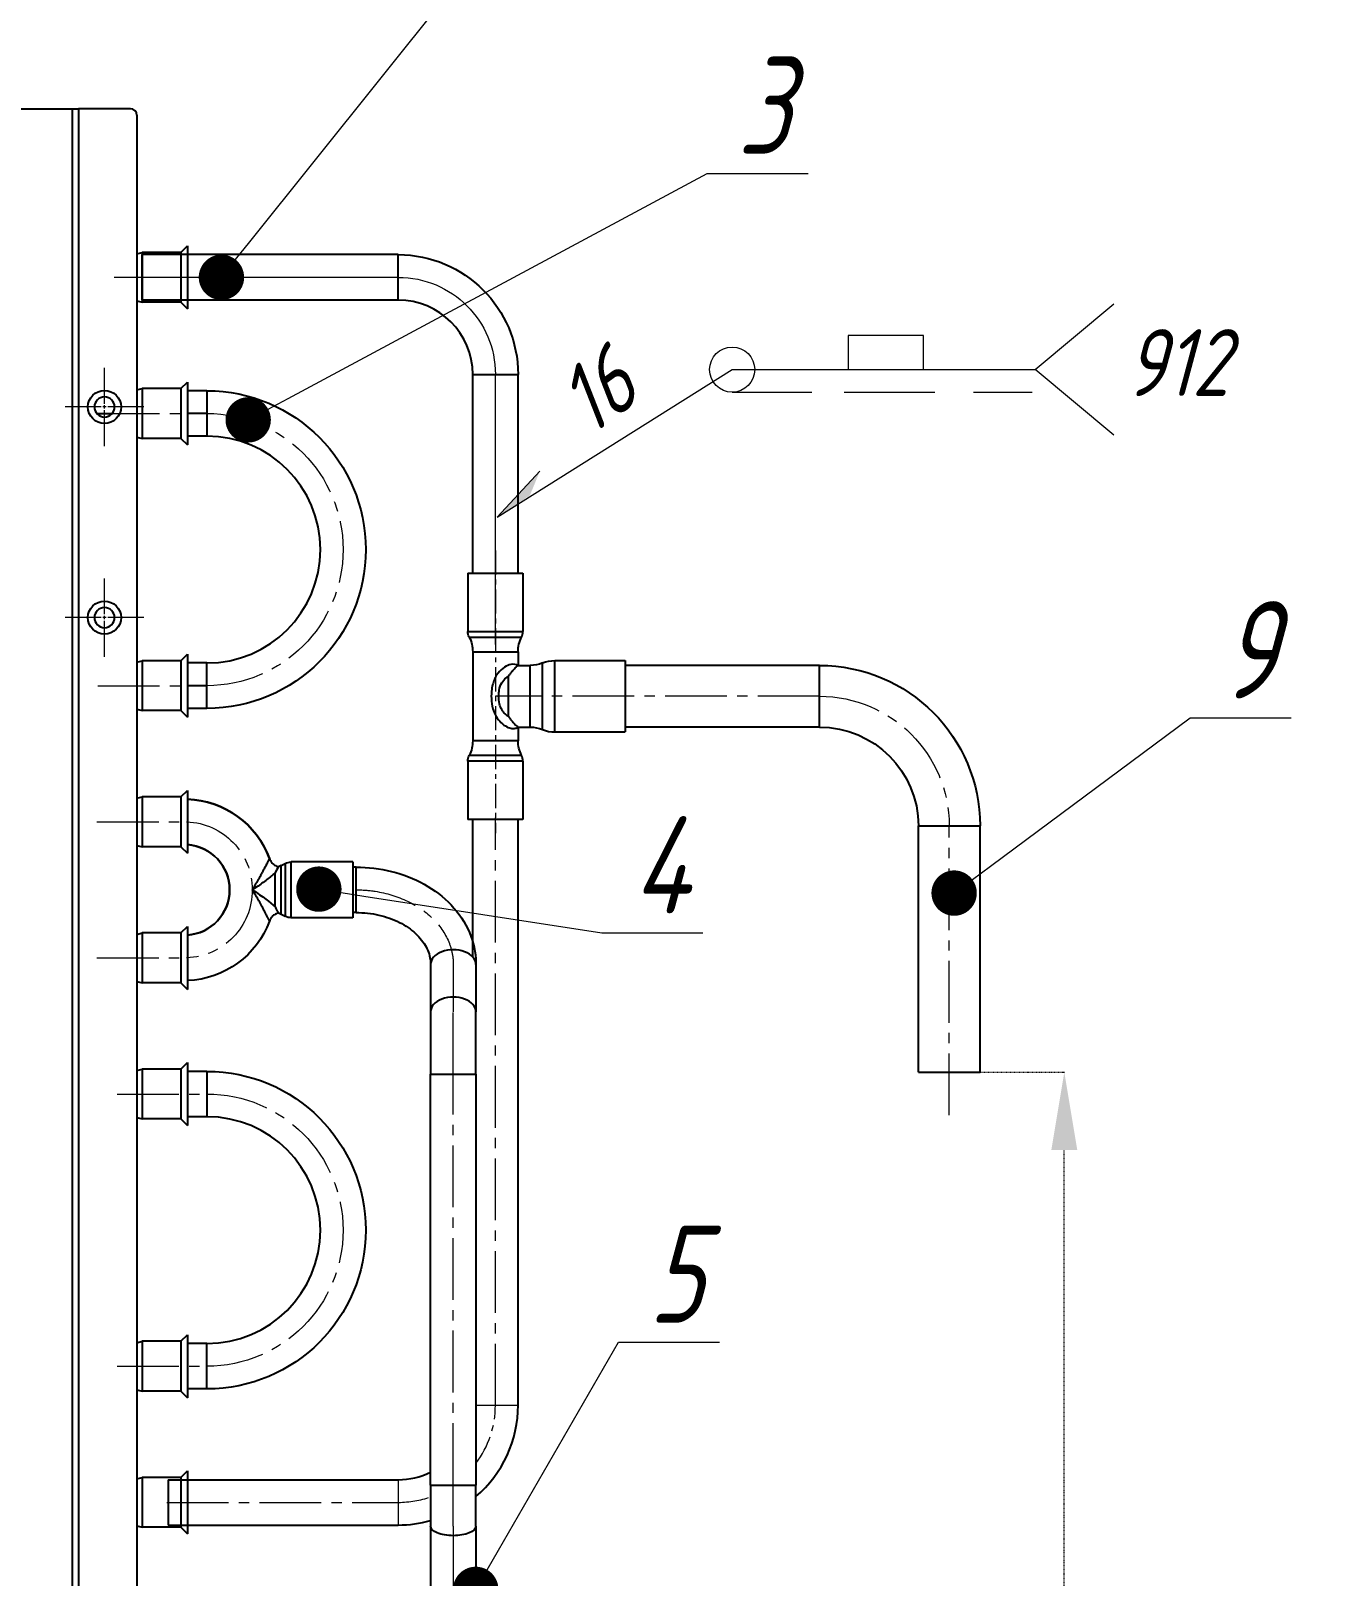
# Model space of a CAD drawing. Header units: millimetres. Extents: x 937859 to 970574, y 987894 to 996517.
# Drawn here: x 943579.7 to 943780.6, y 993304.7 to 993543.1 of the extents above; entities that cross this region are included whole.
import ezdxf
from ezdxf import colors
from ezdxf.entities.mleader import LeaderData, LeaderLine
from ezdxf.math import Vec2, Vec3

# ---------------------------------------------------------------- set-up
doc = ezdxf.new("R2010")
doc.units = ezdxf.units.MM
doc.header["$LTSCALE"] = 0.5
doc.linetypes.add('CENTER', pattern=[0.6, 0.375, -0.075, 0.075, -0.075])
doc.linetypes.add('CENTER2', pattern=[28.575, 19.05, -3.175, 3.175, -3.175])
for name, color, linetype, lineweight in [('MD_Visible', 7, 'Continuous', 25), ('MD_Visible Narrow', 7, 'Continuous', 25), ('MD_Видимые', 7, 'Continuous', 25), ('MD_Видимые тонкие_0', 7, 'Continuous', 20)]:
    doc.layers.add(name, color=color, linetype=linetype, lineweight=lineweight)
doc.layers.add('Razmer', color=7, linetype='Continuous')
doc.styles.add('SSBKN010703MD', font='GOST_A.TTF', dxfattribs={"width": 0.955, "oblique": 15, "height": 12})
doc.styles.get("Standard").update_dxf_attribs({"font": 'GOST_A.TTF', "oblique": 15})
doc.dimstyles.new('SSBKN010703MD', dxfattribs={"dimtxt": 12, "dimasz": 12, "dimexe": 0.1, "dimexo": 0, "dimtad": 1, "dimtxsty": 'SSBKN010703MD', "dimcen": 2.5, "dimadec": 0, "dimazin": 0, "dimtfac": 1, "dimtmove": 0, "dimatfit": 3, "dimfxl": 1, "dimlwd": 9, "dimlwe": 9, "dimarcsym": 0})

# ---------------------------------------------------------------- blocks, each defined once
blk = doc.blocks.new('*U359')
at = {"color": 0, "linetype": 'CENTER2', "lineweight": 5, "transparency": 16777216}
for p, q in [((0, 0.51), (0, 6.05)), ((-6.05, 0), (-0.51, 0)), ((0.51, 0), (6.05, 0)), ((0, -6.05), (0, -0.51))]:
    blk.add_line(p, q, dxfattribs=at)
at = {"color": 0, "linetype": 'Continuous', "lineweight": 5, "transparency": 16777216}
for p, q in [((-0.255, 0), (0.255, 0)), ((0, -0.255), (0, 0.255))]:
    blk.add_line(p, q, dxfattribs=at)
blk = doc.blocks.new('*U360')
at = {"color": 0, "linetype": 'CENTER2', "lineweight": 5, "transparency": 16777216}
for p, q in [((0, 0.51), (0, 6.05)), ((-6.05, 0), (-0.51, 0)), ((0.51, 0), (6.05, 0)), ((0, -6.05), (0, -0.51))]:
    blk.add_line(p, q, dxfattribs=at)
at = {"color": 0, "linetype": 'Continuous', "lineweight": 5, "transparency": 16777216}
for p, q in [((-0.255, 0), (0.255, 0)), ((0, -0.255), (0, 0.255))]:
    blk.add_line(p, q, dxfattribs=at)
blk = doc.blocks.new('*D505')
at = {"color": 0, "linetype": 'CENTER', "lineweight": 9, "ltscale": 0.5, "transparency": 16777216}
for p, q in [((943721.38, 993382.48), (943739.23, 993382.48)), ((943739.13, 993144.11), (943739.13, 993370.48)), ((943586.08, 993132.11), (943739.23, 993132.11))]:
    blk.add_line(p, q, dxfattribs=at)
at = {"color": 0, "linetype": 'CENTER', "ltscale": 0.5, "transparency": 16777216}
for points in [[(943737.13, 993370.48), (943741.13, 993370.48), (943739.13, 993382.48)], [(943737.13, 993144.11), (943741.13, 993144.11), (943739.13, 993132.11)]]:
    blk.add_solid(points, dxfattribs=at)
at = {"layer": 'Defpoints', "color": 0, "linetype": 'CENTER', "ltscale": 0.5, "transparency": 16777216}
for p in [(943721.38, 993382.48), (943739.13, 993382.48), (943586.08, 993132.11)]:
    blk.add_point(p, dxfattribs=at)
at = {"color": 0, "linetype": 'CENTER', "lineweight": 5, "ltscale": 0.5, "transparency": 16777216, "insert": (943732.5, 993257.29), "char_height": 12, "attachment_point": 5, "rotation": 90, "style": 'SSBKN010703MD'}
blk.add_mtext('252%%P1', dxfattribs=at)
blk = doc.blocks.new('_Dot')
at = {"color": 0, "linetype": 'ByBlock', "lineweight": -2}
blk.add_line((-0.5, 0), (-1, 0), dxfattribs=at)
at = {"color": 0, "linetype": 'ByBlock', "const_width": 0.5}
blk.add_lwpolyline([(-0.25, 0, 1), (0.25, 0, 1)], format="xyb", close=True, dxfattribs=at)
blk = doc.blocks.new('*U698')
at = {"color": 0, "linetype": 'CENTER', "lineweight": 5, "ltscale": 20, "transparency": 16777216}
blk.add_line((0, 8.23), (0, -35.41), dxfattribs=at)
blk = doc.blocks.new('*U699')
at = {"color": 0, "linetype": 'CENTER2', "lineweight": 5, "transparency": 16777216}
blk.add_line((0, -62.53), (0, 28.16), dxfattribs=at)
blk = doc.blocks.new('*U700')
at = {"color": 0, "linetype": 'CENTER2', "lineweight": 5, "transparency": 16777216}
blk.add_line((-17.93, 0), (17.79, 0), dxfattribs=at)

msp = doc.modelspace()

# ---------------------------------------------------------------- hatches: boundary and pattern name
at = {"lineweight": 5}
h = msp.add_hatch(color=256, dxfattribs=at)
h.dxf.hatch_style = 1
h.paths.add_polyline_path([(943658.228, 993475.203), (943651.628, 993468.111), (943656.694, 993471.459)])

# ---------------------------------------------------------------- linework, layer by layer
msp.add_line((943651.628, 993468.111), (943658.228, 993475.203), dxfattribs=at)
at = {"linetype": 'CENTER', "lineweight": 5, "ltscale": 25}
for start, end in [(323.12978, 0), (304.51794, 304.77285), (270.16773, 289.47108)]:
    msp.add_arc((943636.378, 993331.111), 15, start, end, dxfattribs=at)
at = {"layer": 'MD_Visible', "extrusion": (0, 1, 0)}
for p, q in [((942915.078, 993531.111), (943586.078, 993531.111)), ((943586.078, 993531.111), (943587.078, 993531.111)), ((943586.078, 993531.111), (943586.078, 993134.111)), ((943595.078, 993531.111), (943587.078, 993531.111)), ((943596.078, 993530.111), (943596.078, 993135.111)), ((943602.878, 993508.961), (943603.878, 993509.961)), ((943603.878, 993509.961), (943603.878, 993505.111)), ((943596.078, 993508.746), (943596.878, 993508.961)), ((943596.878, 993508.961), (943596.878, 993505.111)), ((943602.878, 993508.961), (943596.878, 993508.961)), ((943596.878, 993501.611), (943596.878, 993508.611)), ((943636.378, 993508.611), (943596.878, 993508.611)), ((943602.878, 993508.961), (943602.878, 993505.111)), ((943596.878, 993505.111), (943596.878, 993501.261)), ((943602.878, 993505.111), (943602.878, 993501.261)), ((943603.878, 993505.111), (943603.878, 993500.261)), ((943596.078, 993501.475), (943596.878, 993501.261)), ((943636.378, 993501.611), (943596.878, 993501.611)), ((943602.878, 993501.261), (943596.878, 993501.261)), ((943602.878, 993501.261), (943603.878, 993500.261)), ((943596.078, 993487.746), (943596.878, 993487.961)), ((943596.878, 993487.961), (943596.878, 993484.111)), ((943602.878, 993487.961), (943596.878, 993487.961)), ((943602.878, 993487.961), (943603.878, 993488.961)), ((943602.878, 993487.961), (943602.878, 993484.111)), ((943603.878, 993488.961), (943603.878, 993484.111)), ((943647.878, 993459.477), (943647.878, 993490.111)), ((943654.878, 993459.477), (943654.878, 993490.111)), ((943606.878, 993487.611), (943603.878, 993487.611)), ((943596.878, 993484.111), (943596.878, 993480.261)), ((943602.878, 993484.111), (943602.878, 993480.261)), ((943603.878, 993484.111), (943603.878, 993479.261)), ((943606.878, 993484.111), (943603.878, 993484.111)), ((943596.078, 993480.475), (943596.878, 993480.261)), ((943602.878, 993480.261), (943596.878, 993480.261)), ((943602.878, 993480.261), (943603.878, 993479.261)), ((943606.878, 993480.611), (943603.878, 993480.611)), ((943647.128, 993459.477), (943651.378, 993459.477)), ((943647.128, 993459.477), (943647.128, 993450.495)), ((943651.378, 993459.477), (943655.628, 993459.477)), ((943655.628, 993459.477), (943655.628, 993450.495)), ((943596.078, 993445.746), (943596.878, 993445.961)), ((943596.878, 993445.961), (943596.878, 993442.111)), ((943602.878, 993445.961), (943596.878, 993445.961)), ((943602.878, 993445.961), (943603.878, 993446.961)), ((943602.878, 993445.961), (943602.878, 993442.111)), ((943603.878, 993446.961), (943603.878, 993442.111)), ((943606.878, 993445.611), (943603.878, 993445.611)), ((943647.878, 993447.343), (943647.878, 993433.611)), ((943654.878, 993447.343), (943654.878, 993445.237)), ((943654.878, 993445.237), (943656.744, 993445.237)), ((943660.544, 993445.987), (943671.378, 993445.987)), ((943671.378, 993445.987), (943671.378, 993434.967)), ((943701.378, 993445.237), (943671.378, 993445.237)), ((943596.878, 993442.111), (943596.878, 993438.261)), ((943602.878, 993442.111), (943602.878, 993438.261)), ((943603.878, 993442.111), (943603.878, 993437.261)), ((943606.878, 993442.111), (943603.878, 993442.111)), ((943596.078, 993438.475), (943596.878, 993438.261)), ((943602.878, 993438.261), (943596.878, 993438.261)), ((943602.878, 993438.261), (943603.878, 993437.261)), ((943606.878, 993438.611), (943603.878, 993438.611)), ((943654.878, 993435.717), (943656.744, 993435.717)), ((943654.878, 993435.717), (943654.878, 993433.611)), ((943701.378, 993435.717), (943671.378, 993435.717)), ((943660.544, 993434.967), (943671.378, 993434.967)), ((943647.128, 993430.458), (943647.128, 993421.477)), ((943655.628, 993430.458), (943655.628, 993421.477)), ((943602.878, 993424.961), (943603.878, 993425.961)), ((943603.878, 993425.961), (943603.878, 993421.111)), ((943596.078, 993424.746), (943596.878, 993424.961)), ((943596.878, 993424.961), (943596.878, 993421.111)), ((943602.878, 993424.961), (943596.878, 993424.961)), ((943602.878, 993424.961), (943602.878, 993421.111)), ((943651.378, 993421.477), (943647.128, 993421.477)), ((943655.628, 993421.477), (943651.378, 993421.477)), ((943596.878, 993421.111), (943596.878, 993417.261)), ((943602.878, 993421.111), (943602.878, 993417.261)), ((943603.878, 993421.111), (943603.878, 993416.261)), ((943716.618, 993382.477), (943716.618, 993420.477)), ((943726.138, 993382.477), (943726.138, 993420.477)), ((943596.078, 993417.475), (943596.878, 993417.261)), ((943602.878, 993417.261), (943596.878, 993417.261)), ((943602.878, 993417.261), (943603.878, 993416.261)), ((943618.319, 993414.346), (943618.937, 993414.675)), ((943629.378, 993414.911), (943619.878, 993414.911)), ((943629.378, 993414.911), (943629.378, 993406.311)), ((943629.878, 993414.111), (943629.378, 993414.111)), ((943629.878, 993414.111), (943629.378, 993414.111)), ((943618.319, 993406.875), (943618.937, 993406.546)), ((943629.878, 993407.111), (943629.378, 993407.111)), ((943629.878, 993407.111), (943629.378, 993407.111)), ((943602.878, 993403.961), (943603.878, 993404.961)), ((943603.878, 993404.961), (943603.878, 993400.111)), ((943629.378, 993406.311), (943619.878, 993406.311)), ((943596.078, 993403.746), (943596.878, 993403.961)), ((943596.878, 993403.961), (943596.878, 993400.111)), ((943602.878, 993403.961), (943596.878, 993403.961)), ((943602.878, 993403.961), (943602.878, 993400.111)), ((943596.878, 993400.111), (943596.878, 993396.261)), ((943602.878, 993400.111), (943602.878, 993396.261)), ((943603.878, 993400.111), (943603.878, 993395.261)), ((943641.378, 993399.12), (943641.378, 993391.812)), ((943641.378, 993399.12), (943641.378, 993391.812)), ((943648.378, 993399.12), (943648.378, 993391.812)), ((943648.378, 993399.12), (943648.378, 993391.812)), ((943596.078, 993396.475), (943596.878, 993396.261)), ((943602.878, 993396.261), (943596.878, 993396.261)), ((943602.878, 993396.261), (943603.878, 993395.261)), ((943641.378, 993391.812), (943641.378, 993382.17)), ((943641.378, 993391.812), (943641.378, 993382.17)), ((943648.378, 993382.17), (943648.378, 993391.812)), ((943648.378, 993382.17), (943648.378, 993391.812)), ((943602.878, 993382.961), (943603.878, 993383.961)), ((943603.878, 993383.961), (943603.878, 993379.111)), ((943596.078, 993382.746), (943596.878, 993382.961)), ((943596.878, 993382.961), (943596.878, 993379.111)), ((943602.878, 993382.961), (943596.878, 993382.961)), ((943602.878, 993382.961), (943602.878, 993379.111)), ((943606.878, 993382.611), (943603.878, 993382.611)), ((943641.378, 993318.79), (943641.378, 993382.17)), ((943648.378, 993382.17), (943648.378, 993318.79)), ((943716.618, 993382.477), (943721.378, 993382.477)), ((943721.378, 993382.477), (943726.138, 993382.477)), ((943596.878, 993379.111), (943596.878, 993375.261)), ((943602.878, 993379.111), (943602.878, 993375.261)), ((943603.878, 993379.111), (943603.878, 993374.261)), ((943596.078, 993375.475), (943596.878, 993375.261)), ((943602.878, 993375.261), (943596.878, 993375.261)), ((943602.878, 993375.261), (943603.878, 993374.261)), ((943606.878, 993375.611), (943603.878, 993375.611)), ((943596.078, 993340.746), (943596.878, 993340.961)), ((943596.878, 993340.961), (943596.878, 993337.111)), ((943602.878, 993340.961), (943596.878, 993340.961)), ((943602.878, 993340.961), (943603.878, 993341.961)), ((943602.878, 993340.961), (943602.878, 993337.111)), ((943603.878, 993341.961), (943603.878, 993337.111)), ((943606.878, 993340.611), (943603.878, 993340.611)), ((943596.878, 993337.111), (943596.878, 993333.261)), ((943602.878, 993337.111), (943602.878, 993333.261)), ((943603.878, 993337.111), (943603.878, 993332.261)), ((943596.078, 993333.475), (943596.878, 993333.261)), ((943602.878, 993333.261), (943596.878, 993333.261)), ((943602.878, 993333.261), (943603.878, 993332.261)), ((943606.878, 993333.611), (943603.878, 993333.611)), ((943596.078, 993319.746), (943596.878, 993319.961)), ((943596.878, 993319.961), (943596.878, 993316.111)), ((943602.878, 993319.961), (943596.878, 993319.961)), ((943602.878, 993319.961), (943603.878, 993320.961)), ((943602.878, 993319.961), (943602.878, 993316.111)), ((943603.878, 993320.961), (943603.878, 993316.111)), ((943641.378, 993318.79), (943641.378, 993312.451)), ((943648.378, 993312.451), (943648.378, 993318.79)), ((943596.878, 993316.111), (943596.878, 993312.261)), ((943602.878, 993316.111), (943602.878, 993312.261)), ((943603.878, 993316.111), (943603.878, 993311.261)), ((943596.078, 993312.475), (943596.878, 993312.261)), ((943602.878, 993312.261), (943596.878, 993312.261)), ((943602.878, 993312.261), (943603.878, 993311.261)), ((943641.378, 993312.451), (943641.378, 993287.705)), ((943648.378, 993312.451), (943648.378, 993287.705))]:
    msp.add_line(p, q, dxfattribs=at)
at = {"layer": 'MD_Visible', "linetype": 'CENTER2', "lineweight": 9, "ltscale": 10, "extrusion": (0, 1, 0)}
for p, q in [((943636.378, 993505.111), (943592.568, 993505.111)), ((943651.378, 993448.486), (943651.378, 993490.111))]:
    msp.add_line(p, q, dxfattribs=at)
at = {"layer": 'MD_Visible', "linetype": 'CENTER2', "lineweight": 5, "extrusion": (0, 1, 0)}
for p, q in [((943701.378, 993440.477), (943651.378, 993440.477)), ((943721.378, 993375.83), (943721.378, 993420.477)), ((943644.878, 993399.12), (943644.878, 993391.812)), ((943644.878, 993382.17), (943644.878, 993391.812)), ((943644.878, 993318.79), (943644.878, 993382.17)), ((943644.878, 993312.451), (943644.878, 993318.79)), ((943644.878, 993312.451), (943644.878, 993287.705))]:
    msp.add_line(p, q, dxfattribs=at)
at = {"layer": 'MD_Visible'}
for centre, radius, start, end in [((943595.078, 993530.111), 1, 0, 90), ((943636.378, 993490.111), 11.5, 0, 90), ((943591.078, 993485.111), 1.55, 0, 180), ((943591.078, 993485.111), 1.55, 180, 0), ((943606.878, 993463.111), 17.5, 270, 90), ((943591.078, 993452.611), 1.55, 90, 180), ((943591.078, 993452.611), 1.55, 180, 270), ((943591.078, 993452.611), 1.55, 0, 90), ((943591.078, 993452.611), 1.55, 0, 90), ((943591.078, 993452.611), 1.55, 270, 0), ((943591.078, 993452.611), 1.55, 270, 0), ((943653.628, 993450.495), 2, 333.2345, 0), ((943660.544, 993439.967), 5, 247.66835, 270), ((943653.628, 993430.458), 2, 0, 26.7655), ((943603.378, 993410.611), 7, 274.09604, 85.90396), ((943606.878, 993358.111), 17.5, 270, 90)]:
    msp.add_arc(centre, radius, start, end, dxfattribs=at)
at = {"layer": 'MD_Visible', "extrusion": (1.22465e-16, 0, -1)}
for centre, radius, start, end in [((-943636.378, 993490.111), 18.5, 90, 180), ((-943606.878, 993463.111), 24.5, 90, 270), ((-943649.128, 993450.495), 2, 333.2345, 0), ((-943642.878, 993447.343), 5, 153.2345, 180), ((-943659.878, 993447.343), 5, 0, 26.7655), ((-943656.744, 993450.237), 5, 247.66835, 270), ((-943660.544, 993440.987), 5, 67.66835, 90), ((-943701.378, 993420.477), 24.76, 90, 180), ((-943656.744, 993430.717), 5, 90, 112.33165), ((-943701.378, 993420.477), 15.24, 90, 180), ((-943642.878, 993433.611), 5, 180, 206.7655), ((-943659.878, 993433.611), 5, 333.2345, 0), ((-943649.128, 993430.458), 2, 0, 26.7655), ((-943603.378, 993410.611), 14, 92.04671, 159.89449), ((-943617.378, 993416.111), 2, 241.92751, 255.15293), ((-943619.878, 993412.911), 2, 61.92751, 90), ((-943617.378, 993405.111), 2, 104.88766, 118.07249), ((-943603.378, 993410.611), 14, 200.10406, 267.95329), ((-943619.878, 993408.311), 2, 270, 298.07249), ((-943606.878, 993358.111), 24.5, 90, 270)]:
    msp.add_arc(centre, radius, start, end, dxfattribs=at)
at = {"layer": 'MD_Visible', "linetype": 'CENTER2', "lineweight": 9, "ltscale": 10, "extrusion": (1.22465e-16, 0, -1)}
msp.add_arc((-943636.378, 993490.111), 15, 90, 180, dxfattribs=at)
at = {"layer": 'MD_Visible', "linetype": 'CENTER2', "lineweight": 5, "extrusion": (1.22465e-16, 0, -1)}
for centre, radius, start, end in [((-943606.878, 993463.111), 21, 90, 270), ((-943701.378, 993420.477), 20, 90, 180), ((-943603.378, 993410.611), 10.5, 92.04671, 180), ((-943603.378, 993410.611), 10.5, 180, 267.95329), ((-943606.878, 993358.111), 21, 90, 270)]:
    msp.add_arc(centre, radius, start, end, dxfattribs=at)
at = {"layer": 'MD_Visible'}
for points, knots in [([(943654.84, 993445.209), (943654.815, 993445.19), (943654.776, 993445.162), (943654.723, 993445.118), (943654.719, 993445.115), (943654.715, 993445.111), (943654.71, 993445.108), (943654.688, 993445.089), (943654.663, 993445.068), (943654.637, 993445.045), (943654.606, 993445.018), (943654.573, 993444.988), (943654.537, 993444.955), (943654.532, 993444.95), (943654.527, 993444.945), (943654.522, 993444.94), (943654.504, 993444.923), (943654.486, 993444.905), (943654.466, 993444.887), (943654.422, 993444.843), (943654.364, 993444.785), (943654.313, 993444.731), (943654.29, 993444.708), (943654.269, 993444.685), (943654.251, 993444.666), (943654.226, 993444.639), (943654.201, 993444.611), (943654.174, 993444.581), (943654.137, 993444.54), (943654.098, 993444.496), (943654.057, 993444.45), (943654.049, 993444.441), (943654.041, 993444.432), (943654.033, 993444.422), (943654.006, 993444.39), (943653.977, 993444.357), (943653.948, 993444.322), (943653.91, 993444.277), (943653.855, 993444.21), (943653.831, 993444.18), (943653.814, 993444.159), (943653.795, 993444.136), (943653.775, 993444.11), (943653.755, 993444.086), (943653.734, 993444.059), (943653.711, 993444.03), (943653.623, 993443.919), (943653.512, 993443.772), (943653.378, 993443.582)], [0, 0, 0, 0, 0.16858571, 0.16858571, 0.16858571, 0.18165407, 0.18165407, 0.18165407, 0.25, 0.25, 0.25, 0.32676104, 0.32676104, 0.32676104, 0.33760234, 0.33760234, 0.33760234, 0.375, 0.375, 0.375, 0.46201952, 0.46201952, 0.46201952, 0.5, 0.5, 0.5, 0.55218427, 0.55218427, 0.55218427, 0.625, 0.625, 0.625, 0.63888204, 0.63888204, 0.63888204, 0.6875, 0.6875, 0.6875, 0.75, 0.75, 0.75, 0.79425461, 0.79425461, 0.79425461, 0.83657912, 0.83657912, 0.83657912, 1, 1, 1, 1]), ([(943653.378, 993437.372), (943653.488, 993437.215), (943653.584, 993437.087), (943653.666, 993436.981), (943653.707, 993436.928), (943653.744, 993436.881), (943653.778, 993436.839), (943653.811, 993436.797), (943653.825, 993436.78), (943653.868, 993436.728), (943654.039, 993436.52), (943654.168, 993436.374), (943654.31, 993436.226), (943654.593, 993435.929), (943654.769, 993435.796), (943654.84, 993435.745)], [0, 0, 0, 0, 0.125, 0.125, 0.125, 0.1875, 0.1875, 0.1875, 0.25, 0.25, 0.25, 0.5, 0.5, 0.5, 1, 1, 1, 1]), ([(943616.525, 993415.423), (943616.599, 993415.22), (943616.708, 993415.027), (943616.979, 993414.69), (943617.144, 993414.541), (943617.499, 993414.315), (943617.691, 993414.231), (943617.888, 993414.178)], [0, 0, 0, 0, 0.06477164, 0.06477164, 0.12979102, 0.12979102, 0.1910934, 0.1910934, 0.1910934, 0.1910934]), ([(943629.878, 993414.111), (943631.73, 993414.111), (943633.581, 993413.887), (943637.136, 993413.002), (943638.84, 993412.341), (943641.954, 993410.608), (943643.365, 993409.535), (943645.741, 993407.03), (943646.705, 993405.595), (943647.992, 993402.562), (943648.341, 993400.978), (943648.377, 993399.297), (943648.378, 993399.209), (943648.378, 993399.12)], [4.712389, 4.712389, 4.712389, 4.712389, 5.0265482, 5.0265482, 5.3407075, 5.3407075, 5.6548668, 5.6548668, 5.969026, 5.969026, 6.2666575, 6.2666575, 6.2831853, 6.2831853, 6.2831853, 6.2831853]), ([(943629.878, 993414.111), (943631.73, 993414.111), (943633.581, 993413.887), (943637.136, 993413.002), (943638.84, 993412.341), (943641.954, 993410.608), (943643.365, 993409.535), (943645.741, 993407.03), (943646.705, 993405.595), (943647.992, 993402.562), (943648.341, 993400.978), (943648.377, 993399.297), (943648.378, 993399.209), (943648.378, 993399.12)], [4.712389, 4.712389, 4.712389, 4.712389, 5.0265482, 5.0265482, 5.3407075, 5.3407075, 5.6548668, 5.6548668, 5.969026, 5.969026, 6.2666575, 6.2666575, 6.2831853, 6.2831853, 6.2831853, 6.2831853]), ([(943617.89, 993407.044), (943617.682, 993406.989), (943617.479, 993406.898), (943617.119, 993406.659), (943616.955, 993406.508), (943616.697, 993406.175), (943616.595, 993405.991), (943616.525, 993405.799)], [0, 0, 0, 0, 0.06479454, 0.06479454, 0.12981308, 0.12981308, 0.19129253, 0.19129253, 0.19129253, 0.19129253]), ([(943617.384, 993408.007), (943617.388, 993408.004), (943617.388, 993408.004), (943617.388, 993407.999), (943617.392, 993407.99), (943617.428, 993407.919), (943617.605, 993407.589), (943617.793, 993407.233), (943617.835, 993407.152), (943617.887, 993407.051), (943617.89, 993407.044), (943617.89, 993407.044), (943617.89, 993407.044), (943617.89, 993407.044)], [0, 0, 0, 0, 0.000005849, 0.000005849, 0.002247193, 0.002247193, 0.006564443, 0.006564443, 0.008435494, 0.008435494, 0.010341121, 0.010341121, 0.010341702, 0.010341702, 0.010341702, 0.010341702]), ([(943629.878, 993407.111), (943631.078, 993407.111), (943632.277, 993406.975), (943634.548, 993406.451), (943635.619, 993406.064), (943637.528, 993405.097), (943638.365, 993404.516), (943639.757, 993403.231), (943640.299, 993402.525), (943641.066, 993401.086), (943641.284, 993400.353), (943641.37, 993399.458), (943641.378, 993399.289), (943641.378, 993399.12)], [4.712389, 4.712389, 4.712389, 4.712389, 5.0045777, 5.0045777, 5.2967226, 5.2967226, 5.5906245, 5.5906245, 5.8957351, 5.8957351, 6.2098944, 6.2098944, 6.2831853, 6.2831853, 6.2831853, 6.2831853]), ([(943629.878, 993407.111), (943631.078, 993407.111), (943632.277, 993406.975), (943634.548, 993406.451), (943635.619, 993406.064), (943637.528, 993405.097), (943638.365, 993404.516), (943639.757, 993403.231), (943640.299, 993402.525), (943641.066, 993401.086), (943641.284, 993400.353), (943641.37, 993399.458), (943641.378, 993399.289), (943641.378, 993399.12)], [4.712389, 4.712389, 4.712389, 4.712389, 5.0045777, 5.0045777, 5.2967226, 5.2967226, 5.5906245, 5.5906245, 5.8957351, 5.8957351, 6.2098944, 6.2098944, 6.2831853, 6.2831853, 6.2831853, 6.2831853])]:
    msp.add_open_spline(points, degree=3, knots=knots, dxfattribs=at)
for points in [[(943654.84, 993445.209), (943654.865, 993445.227), (943654.878, 993445.237), (943654.878, 993445.237)], [(943652.922, 993443.23), (943652.921, 993443.23), (943652.921, 993443.23), (943652.921, 993443.23)], [(943654.061, 993436.5), (943654.061, 993436.5), (943654.061, 993436.5), (943654.061, 993436.5)], [(943654.878, 993435.717), (943654.878, 993435.717), (943654.865, 993435.727), (943654.84, 993435.745)], [(943617.896, 993414.17), (943617.896, 993414.17), (943617.723, 993413.85), (943617.378, 993413.209)]]:
    msp.add_open_spline(points, degree=3, dxfattribs=at)
at = {"layer": 'MD_Visible', "linetype": 'CENTER2', "lineweight": 5}
msp.add_open_spline([(943629.878, 993410.611), (943630.86, 993410.611), (943631.844, 993410.536), (943634.589, 993410.118), (943636.304, 993409.595), (943639.381, 993408.119), (943640.743, 993407.163), (943642.933, 993404.947), (943643.765, 993403.681), (943644.522, 993401.696), (943644.697, 993401.019), (943644.85, 993399.933), (943644.878, 993399.528), (943644.878, 993399.12)], degree=3, knots=[4.712389, 4.712389, 4.712389, 4.712389, 4.9089689, 4.9089689, 5.2721107, 5.2721107, 5.6352524, 5.6352524, 5.9983941, 5.9983941, 6.1767471, 6.1767471, 6.2831853, 6.2831853, 6.2831853, 6.2831853], dxfattribs=at)
at = {"layer": 'MD_Visible Narrow', "extrusion": (0, 1, 0)}
for p, q in [((943587.078, 993531.111), (943587.078, 993134.111)), ((943636.378, 993501.611), (943636.378, 993508.611)), ((943647.878, 993490.111), (943654.878, 993490.111)), ((943606.878, 993487.611), (943606.878, 993480.611)), ((943589.894, 993484.111), (943592.262, 993484.111)), ((943647.128, 993450.495), (943651.378, 993450.495)), ((943651.378, 993450.495), (943655.628, 993450.495)), ((943647.342, 993449.595), (943651.378, 993449.595)), ((943651.378, 993449.595), (943655.414, 993449.595)), ((943606.878, 993438.611), (943606.878, 993445.611)), ((943647.878, 993447.343), (943651.378, 993447.343)), ((943651.378, 993447.343), (943654.878, 993447.343)), ((943656.744, 993440.477), (943656.744, 993445.237)), ((943658.644, 993440.477), (943658.644, 993445.612)), ((943660.544, 993434.967), (943660.544, 993445.987)), ((943701.378, 993440.477), (943701.378, 993445.237)), ((943653.378, 993437.372), (943653.378, 993443.582)), ((943656.744, 993435.717), (943656.744, 993440.477)), ((943658.644, 993435.342), (943658.644, 993440.477)), ((943701.378, 993435.717), (943701.378, 993440.477)), ((943651.378, 993433.611), (943647.878, 993433.611)), ((943654.878, 993433.611), (943651.378, 993433.611)), ((943651.378, 993431.359), (943647.342, 993431.359)), ((943655.414, 993431.359), (943651.378, 993431.359)), ((943651.378, 993430.458), (943647.128, 993430.458)), ((943655.628, 993430.458), (943651.378, 993430.458)), ((943716.618, 993420.477), (943721.378, 993420.477)), ((943721.378, 993420.477), (943726.138, 993420.477)), ((943618.319, 993406.875), (943618.319, 993414.346)), ((943618.937, 993414.675), (943618.937, 993406.546)), ((943619.878, 993406.311), (943619.878, 993414.911)), ((943629.878, 993407.111), (943629.878, 993414.111)), ((943629.878, 993407.111), (943629.878, 993414.111)), ((943617.378, 993413.209), (943617.378, 993408.012)), ((943606.878, 993382.611), (943606.878, 993375.611)), ((943641.378, 993382.17), (943648.378, 993382.17)), ((943641.378, 993382.17), (943648.378, 993382.17)), ((943606.878, 993333.611), (943606.878, 993340.611)), ((943641.378, 993318.79), (943644.878, 993318.79)), ((943644.878, 993318.79), (943648.378, 993318.79))]:
    msp.add_line(p, q, dxfattribs=at)
at = {"layer": 'MD_Visible Narrow', "linetype": 'CENTER2', "lineweight": 5, "extrusion": (0, 1, 0)}
for p, q in [((943590.035, 993484.111), (943603.878, 993484.111)), ((943590.035, 993442.111), (943603.878, 993442.111)), ((943589.91, 993421.104), (943603.753, 993421.104)), ((943589.91, 993400.117), (943603.753, 993400.117)), ((943593.035, 993379.111), (943606.878, 993379.111)), ((943593.035, 993337.111), (943606.878, 993337.111))]:
    msp.add_line(p, q, dxfattribs=at)
at = {"layer": 'MD_Visible Narrow', "extrusion": (1.22465e-16, 0, -1)}
for centre, radius, start, end in [((-943591.078, 993485.111), 2.55, 0, 180), ((-943591.078, 993485.111), 2.55, 180, 0), ((-943591.078, 993452.611), 2.55, 0, 180), ((-943591.078, 993452.611), 2.55, 180, 0), ((-943603.378, 993410.611), 7, 94.09604, 265.90396)]:
    msp.add_arc(centre, radius, start, end, dxfattribs=at)
at = {"layer": 'MD_Visible Narrow'}
msp.add_arc((943603.378, 993410.611), 14, 20.10551, 87.95329, dxfattribs=at)
for centre in [(943644.878, 993399.12), (943644.878, 993399.12), (943644.878, 993391.812), (943644.878, 993391.812)]:
    msp.add_ellipse(centre, major_axis=(3.5, 0), ratio=0.6427876, start_param=0, end_param=3.1415927, dxfattribs=at)
at = {"layer": 'MD_Visible Narrow', "extrusion": (1.22465e-16, 0, -1)}
for start_param, end_param in [(4.7123871, 6.2831853), (3.1415927, 4.7123909)]:
    msp.add_ellipse((943644.878, 993312.451), major_axis=(-3.5, 0), ratio=0.4226183, start_param=start_param, end_param=end_param, dxfattribs=at)
at = {"layer": 'MD_Visible Narrow'}
for points, knots in [([(943654.84, 993445.209), (943654.709, 993445.324), (943654.222, 993445.558), (943653.525, 993445.335), (943652.901, 993445.135), (943652.12, 993444.608), (943651.563, 993443.715), (943651.498, 993443.612), (943651.436, 993443.504), (943651.378, 993443.39)], [0, 0, 0, 0, 0.5, 0.5, 0.5, 0.94810774, 0.94810774, 0.94810774, 0.99999699, 0.99999699, 0.99999699, 0.99999699]), ([(943651.378, 993443.39), (943651.263, 993443.167), (943651.161, 993442.926), (943650.979, 993442.382), (943650.904, 993442.075), (943650.849, 993441.76)], [0.00001572, 0.00001572, 0.00001572, 0.00001572, 0.46808881, 0.46808881, 0.99999722, 0.99999722, 0.99999722, 0.99999722]), ([(943651.963, 993441.435), (943652.119, 993442.282), (943652.538, 993442.912), (943653.037, 993443.332), (943653.067, 993443.357), (943653.098, 993443.381), (943653.128, 993443.405), (943653.21, 993443.469), (943653.294, 993443.528), (943653.378, 993443.582)], [0, 0, 0, 0, 0.8171105, 0.8171105, 0.8171105, 0.8663157, 0.8663157, 0.8663157, 1, 1, 1, 1]), ([(943650.849, 993441.76), (943650.838, 993441.691), (943650.827, 993441.623), (943650.752, 993441.093), (943650.731, 993440.617), (943650.773, 993439.595), (943650.853, 993439.049), (943651.094, 993438.193), (943651.224, 993437.863), (943651.378, 993437.563)], [0, 0, 0, 0, 0.04785224, 0.04785224, 0.36682251, 0.36682251, 0.73995459, 0.73995459, 0.99999515, 0.99999515, 0.99999515, 0.99999515]), ([(943653.378, 993437.372), (943653.267, 993437.443), (943653.156, 993437.521), (943653.048, 993437.609), (943652.84, 993437.779), (943652.642, 993437.982), (943652.473, 993438.227), (943652.31, 993438.463), (943652.175, 993438.739), (943652.077, 993439.051), (943651.966, 993439.408), (943651.903, 993439.812), (943651.885, 993440.227), (943651.869, 993440.582), (943651.886, 993440.944), (943651.937, 993441.284), (943651.945, 993441.335), (943651.953, 993441.385), (943651.963, 993441.435)], [0, 0, 0, 0, 0.1106847, 0.1106847, 0.1106847, 0.3242442, 0.3242442, 0.3242442, 0.5307023, 0.5307023, 0.5307023, 0.7673522, 0.7673522, 0.7673522, 0.9696514, 0.9696514, 0.9696514, 1, 1, 1, 1]), ([(943651.378, 993437.563), (943651.417, 993437.488), (943651.457, 993437.415), (943651.714, 993436.977), (943651.966, 993436.666), (943652.527, 993436.133), (943652.838, 993435.923), (943653.421, 993435.637), (943653.693, 993435.557), (943654.186, 993435.495), (943654.399, 993435.523), (943654.633, 993435.607), (943654.697, 993435.641), (943654.787, 993435.7), (943654.818, 993435.726), (943654.84, 993435.745)], [0.00000208, 0.00000208, 0.00000208, 0.00000208, 0.03451325, 0.03451325, 0.21198766, 0.21198766, 0.40966095, 0.40966095, 0.60270087, 0.60270087, 0.81270387, 0.81270387, 0.91650754, 0.91650754, 1, 1, 1, 1]), ([(943613.878, 993410.611), (943614.224, 993411.155), (943614.545, 993411.694), (943614.837, 993412.208), (943614.86, 993412.248), (943614.883, 993412.289), (943614.906, 993412.329), (943615.027, 993412.543), (943615.143, 993412.753), (943615.254, 993412.956), (943615.286, 993413.013), (943615.317, 993413.071), (943615.347, 993413.127), (943615.38, 993413.189), (943615.413, 993413.249), (943615.445, 993413.309), (943615.507, 993413.424), (943615.555, 993413.514), (943615.624, 993413.645), (943615.662, 993413.718), (943615.699, 993413.789), (943615.736, 993413.858), (943615.787, 993413.956), (943615.837, 993414.05), (943615.884, 993414.14), (943615.949, 993414.264), (943616.01, 993414.381), (943616.065, 993414.489), (943616.114, 993414.584), (943616.159, 993414.673), (943616.201, 993414.756), (943616.242, 993414.84), (943616.281, 993414.918), (943616.315, 993414.987), (943616.384, 993415.127), (943616.436, 993415.236), (943616.472, 993415.311), (943616.508, 993415.386), (943616.525, 993415.423), (943616.525, 993415.423)], [0, 0, 0, 0, 0.25, 0.25, 0.25, 0.26978839, 0.26978839, 0.26978839, 0.375, 0.375, 0.375, 0.40502888, 0.40502888, 0.40502888, 0.4375, 0.4375, 0.4375, 0.5, 0.5, 0.5, 0.53449363, 0.53449363, 0.53449363, 0.58283286, 0.58283286, 0.58283286, 0.64868095, 0.64868095, 0.64868095, 0.70629338, 0.70629338, 0.70629338, 0.76428382, 0.76428382, 0.76428382, 0.88153262, 0.88153262, 0.88153262, 0.99998877, 0.99998877, 0.99998877, 0.99998877]), ([(943617.378, 993413.209), (943617.261, 993413.11), (943617.133, 993413.002), (943616.994, 993412.888), (943616.791, 993412.721), (943616.566, 993412.539), (943616.315, 993412.342), (943616.081, 993412.158), (943615.829, 993411.966), (943615.559, 993411.766), (943615.065, 993411.402), (943614.506, 993411.011), (943613.878, 993410.611)], [0, 0, 0, 0, 0.1579003, 0.1579003, 0.1579003, 0.3895744, 0.3895744, 0.3895744, 0.6054931, 0.6054931, 0.6054931, 1, 1, 1, 1]), ([(943616.525, 993405.799), (943616.525, 993405.799), (943616.525, 993405.799), (943616.525, 993405.799), (943616.525, 993405.799), (943616.525, 993405.799), (943616.524, 993405.8), (943616.52, 993405.808), (943616.501, 993405.846), (943616.469, 993405.913), (943616.432, 993405.988), (943616.379, 993406.096), (943616.31, 993406.235), (943616.296, 993406.262), (943616.282, 993406.29), (943616.267, 993406.32), (943616.207, 993406.44), (943616.137, 993406.58), (943616.059, 993406.734), (943616.034, 993406.784), (943616.007, 993406.836), (943615.98, 993406.89), (943615.907, 993407.032), (943615.819, 993407.203), (943615.733, 993407.368), (943615.687, 993407.456), (943615.643, 993407.541), (943615.603, 993407.616), (943615.521, 993407.771), (943615.435, 993407.931), (943615.346, 993408.097), (943615.208, 993408.351), (943615.061, 993408.619), (943614.904, 993408.896), (943614.591, 993409.449), (943614.251, 993410.024), (943613.878, 993410.611)], [0.49324368, 0.49324368, 0.49324368, 0.49324368, 0.49359868, 0.49359868, 0.49359868, 0.5, 0.5, 0.5, 0.55347917, 0.55347917, 0.55347917, 0.61334281, 0.61334281, 0.61334281, 0.625, 0.625, 0.625, 0.67225613, 0.67225613, 0.67225613, 0.6875, 0.6875, 0.6875, 0.72820238, 0.72820238, 0.72820238, 0.75, 0.75, 0.75, 0.79473408, 0.79473408, 0.79473408, 0.86314811, 0.86314811, 0.86314811, 1, 1, 1, 1])]:
    msp.add_open_spline(points, degree=3, knots=knots, dxfattribs=at)
msp.add_open_spline([(943613.878, 993410.611), (943615.471, 993409.597), (943616.637, 993408.641), (943617.384, 993408.007)], degree=3, dxfattribs=at)
at = {"layer": 'MD_Видимые', "extrusion": (0, 1, 0)}
for p, q in [((943647.878, 993400.279), (943647.878, 993421.477)), ((943654.878, 993331.111), (943654.878, 993421.477)), ((943600.878, 993319.611), (943636.378, 993319.611)), ((943600.878, 993319.611), (943600.878, 993312.611)), ((943600.878, 993312.611), (943636.378, 993312.611))]:
    msp.add_line(p, q, dxfattribs=at)
at = {"layer": 'MD_Видимые'}
for radius, start, end in [(18.5, 310.43979, 0), (11.5, 270, 295.77139), (18.5, 270, 285.68031)]:
    msp.add_arc((943636.378, 993331.111), radius, start, end, dxfattribs=at)
at = {"layer": 'MD_Видимые тонкие_0', "extrusion": (0, 1, 0)}
for p, q in [((943648.378, 993331.111), (943654.878, 993331.111)), ((943636.378, 993319.611), (943636.378, 993312.611))]:
    msp.add_line(p, q, dxfattribs=at)
at = {"layer": 'Razmer', "lineweight": 9}
for p, q in [((943651.628, 993468.111), (943687.895, 993490.876)), ((943687.895, 993490.876), (943734.631, 993490.876)), ((943687.895, 993487.394), (943700.206, 993487.394)), ((943705.178, 993487.394), (943719.178, 993487.394)), ((943725.126, 993487.394), (943734.197, 993487.394))]:
    msp.add_line(p, q, dxfattribs=at)
msp.add_lwpolyline([(943746.765, 993480.739), (943734.631, 993490.876), (943746.765, 993501.013)], dxfattribs=at)
msp.add_lwpolyline([(943705.81, 993490.876), (943717.404, 993490.876), (943717.404, 993496.129), (943705.81, 993496.129)], close=True, dxfattribs=at)
msp.add_circle((943687.895, 993490.876), 3.482, dxfattribs=at)

# ---------------------------------------------------------------- block references
at = {"linetype": 'CENTER2', "lineweight": 5, "extrusion": (1.22465e-16, 0, -1)}
for name, p in [('*U359', (-943591.078, 993485.111)), ('*U360', (-943591.078, 993452.611))]:
    msp.add_blockref(name, p, dxfattribs=at)
at = {"linetype": 'CENTER', "lineweight": 5, "ltscale": 20}
msp.add_blockref('*U698', (943651.378, 993454.745), dxfattribs=at)
at = {"linetype": 'CENTER2', "lineweight": 5}
for name, p in [('*U699', (943651.378, 993393.586)), ('*U700', (943618.628, 993316.111))]:
    msp.add_blockref(name, p, dxfattribs=at)

# ---------------------------------------------------------------- texts
at = {"layer": 'Razmer', "lineweight": 9, "insert": (943659.791, 993488.721), "char_height": 10.3219, "attachment_point": 1, "rotation": 36.3684}
msp.add_mtext_dynamic_manual_height_columns('16', width=13.6047, gutter_width=21.348, heights=[0], dxfattribs=at)
at = {"layer": 'Razmer', "lineweight": 9, "insert": (943748.497, 993497.121), "char_height": 10.32192, "attachment_point": 1}
msp.add_mtext_dynamic_manual_height_columns('{\\fGOST type A|b0|i0|c204|p34;912}', width=13.6047, gutter_width=21.348, heights=[0], dxfattribs=at)

# ---------------------------------------------------------------- dimensions: what is measured, and where the dimension line sits
at = {"linetype": 'CENTER', "lineweight": 5, "ltscale": 0.5}
dim = msp.add_linear_dim(base=(943739.129, 993382.477), p1=(943586.078, 993132.111), p2=(943721.378, 993382.477), angle=90, text='252%%P1', dimstyle='SSBKN010703MD', dxfattribs=at)
dim.commit()
dim.dimension.update_dxf_attribs({"geometry": '*D505', "text_midpoint": (943732.5, 993257.294)})

# ---------------------------------------------------------------- leaders
at = {"lineweight": 9, "ltscale": 0.5}
ml = msp.add_multileader_mtext('Standard', dxfattribs=at)
ml.set_content('2', color=256, style='SSBKN010703MD')
ml.set_leader_properties(lineweight=9)
ml.set_arrow_properties(name='DOT')
ml.build(insert=Vec2(0, 0))
ml.multileader.update_dxf_attribs({"text_left_attachment_type": 6, "text_right_attachment_type": 6, "arrow_head_size": 7})
ctx = ml.context
ctx.base_point, ctx.char_height, ctx.arrow_head_size, ctx.plane_origin = Vec3(943647.235, 993549.482), 15, 7, Vec3(943635.478, 993476.962)
ctx.left_attachment, ctx.right_attachment = 6, 6
notes = []
notes.append((ctx, [(0, (1, 1, 0), (943644.613, 993549.482), (1, 0), 2.622, [(0, [(943609.117, 993505.111)], 0, [])])]))
ctx.mtext.insert, ctx.mtext.width, ctx.mtext.flow_direction = Vec3(943649.235, 993567.482), 17.44625, 5
ml = msp.add_multileader_mtext('Standard', dxfattribs=at)
ml.set_content('3', color=256, style='SSBKN010703MD')
ml.set_leader_properties(lineweight=9)
ml.set_arrow_properties(name='DOT')
ml.build(insert=Vec2(0, 0))
ml.multileader.update_dxf_attribs({"text_left_attachment_type": 6, "text_right_attachment_type": 6, "arrow_head_size": 7})
ctx = ml.context
ctx.base_point, ctx.char_height, ctx.arrow_head_size, ctx.plane_origin = Vec3(943686.654, 993521.153), 15, 7, Vec3(943613.243, 993456.688)
ctx.left_attachment, ctx.right_attachment = 6, 6
notes.append((ctx, [(0, (1, 1, 0), (943684.032, 993521.153), (1, 0), 2.622, [(0, [(943613.243, 993483.123)], 0, [])])]))
ctx.mtext.insert, ctx.mtext.width, ctx.mtext.flow_direction = Vec3(943688.654, 993539.153), 17.44625, 5
ml = msp.add_multileader_mtext('Standard', dxfattribs=at)
ml.set_content('9', color=256, style='SSBKN010703MD')
ml.set_leader_properties(lineweight=9)
ml.set_arrow_properties(name='DOT')
ml.build(insert=Vec2(0, 0))
ml.multileader.update_dxf_attribs({"text_left_attachment_type": 6, "text_right_attachment_type": 6, "arrow_head_size": 7})
ctx = ml.context
ctx.base_point, ctx.char_height, ctx.arrow_head_size, ctx.plane_origin = Vec3(943761.146, 993437.153), 15, 7, Vec3(943722.138, 993383.676)
ctx.left_attachment, ctx.right_attachment = 6, 6
notes.append((ctx, [(0, (1, 1, 0), (943758.524, 993437.153), (1, 0), 2.622, [(0, [(943722.138, 993410.111)], 0, [])])]))
ctx.mtext.insert, ctx.mtext.width, ctx.mtext.flow_direction = Vec3(943763.146, 993455.153), 17.44625, 5
ml = msp.add_multileader_mtext('Standard', dxfattribs=at)
ml.set_content('4', color=256, style='SSBKN010703MD')
ml.set_leader_properties(lineweight=9)
ml.set_arrow_properties(name='DOT')
ml.build(insert=Vec2(0, 0))
ml.multileader.update_dxf_attribs({"text_left_attachment_type": 6, "text_right_attachment_type": 6, "arrow_head_size": 7})
ctx = ml.context
ctx.base_point, ctx.char_height, ctx.arrow_head_size, ctx.plane_origin = Vec3(943670.438, 993403.956), 15, 7, Vec3(943612.946, 993390.256)
ctx.left_attachment, ctx.right_attachment = 6, 6
notes.append((ctx, [(0, (1, 1, 0), (943667.816, 993403.956), (1, 0), 2.622, [(0, [(943624.143, 993410.723)], 0, [])])]))
ctx.mtext.insert, ctx.mtext.width, ctx.mtext.flow_direction = Vec3(943672.438, 993421.956), 17.44625, 5
ml = msp.add_multileader_mtext('Standard', dxfattribs=at)
ml.set_content('5', color=256, style='SSBKN010703MD')
ml.set_leader_properties(lineweight=9)
ml.set_arrow_properties(name='DOT')
ml.build(insert=Vec2(0, 0))
ml.multileader.update_dxf_attribs({"text_left_attachment_type": 6, "text_right_attachment_type": 6, "arrow_head_size": 7})
ctx = ml.context
ctx.base_point, ctx.char_height, ctx.arrow_head_size, ctx.plane_origin = Vec3(943672.971, 993340.823), 15, 7, Vec3(943648.342, 993276.25)
ctx.left_attachment, ctx.right_attachment = 6, 6
notes.append((ctx, [(0, (1, 1, 0), (943670.349, 993340.823), (1, 0), 2.622, [(0, [(943648.342, 993302.684)], 0, [])])]))
ctx.mtext.insert, ctx.mtext.width, ctx.mtext.flow_direction = Vec3(943674.971, 993358.823), 17.44625, 5
for ctx, leaders in notes:
    for number, flags, end, landing, length, lines in leaders:
        leader = LeaderData()
        leader.index, (leader.has_last_leader_line, leader.has_dogleg_vector, leader.attachment_direction) = number, flags
        leader.last_leader_point, leader.dogleg_vector, leader.dogleg_length = Vec3(end), Vec3(landing), length
        for number, points, colour, breaks in lines:
            line = LeaderLine()
            line.index, line.vertices, line.color, line.breaks = number, Vec3.list(points), colors.encode_raw_color(colour), breaks
            leader.lines.append(line)
        ctx.leaders.append(leader)

doc.saveas('drawing.dxf')
